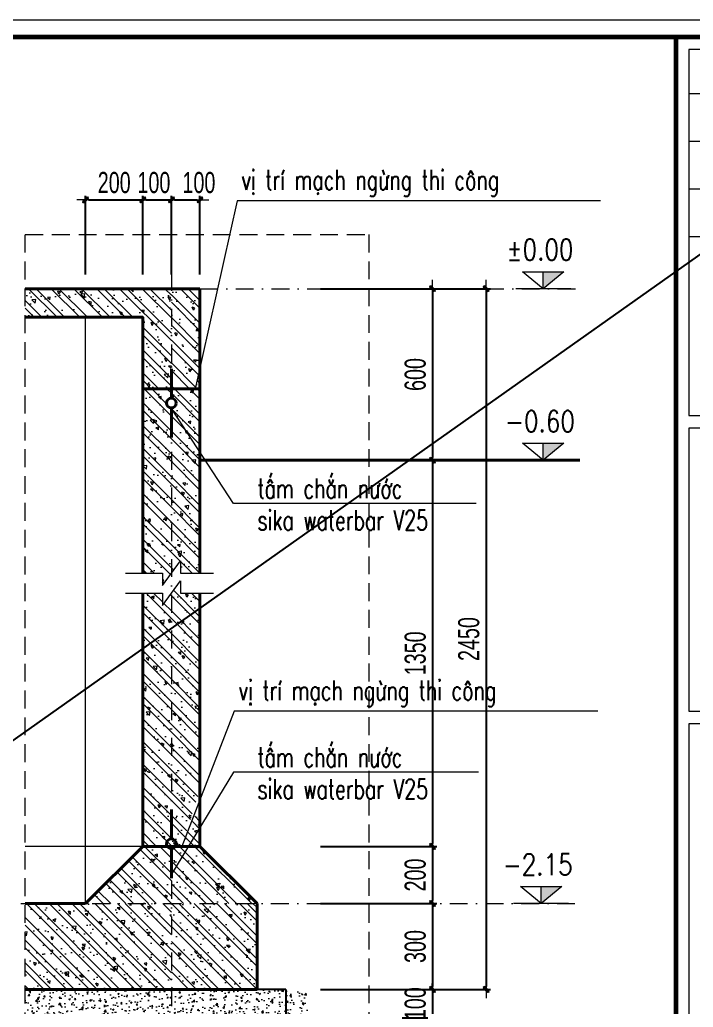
# Model space of a CAD drawing. Extents: x -192823 to 24985, y 78808 to 102574.
# Drawn here: x -122281 to -117570, y 95664 to 102570 of the extents above; entities that cross this region are included whole.
import ezdxf
from ezdxf.enums import TextEntityAlignment as Align

# ---------------------------------------------------------------- set-up
doc = ezdxf.new("R2010")
doc.units = 0
doc.header["$LTSCALE"] = 5
doc.header["$MEASUREMENT"] = 0
doc.header["$PDMODE"] = 3
doc.header["$PDSIZE"] = -5
doc.linetypes.add('DASHDOT', pattern=[1, 0.5, -0.25, 0, -0.25])
doc.linetypes.add('HIDDEN', pattern=[0.375, 0.25, -0.125])
doc.layers.get('0').update_dxf_attribs({"linetype": 'CONTINUOUS', "lineweight": 25})
doc.layers.get('DEFPOINTS').update_dxf_attribs({"linetype": 'CONTINUOUS', "lineweight": 9})
for name, color, linetype, lineweight in [('EG Hatch', 252, 'CONTINUOUS', 9), ('ISO', 153, 'CONTINUOUS', 15), ('Khungten_LCDI', 7, 'CONTINUOUS', 25), ('KICHTHUOC', 167, 'CONTINUOUS', 15), ('LC Dim', 8, 'CONTINUOUS', 18), ('LC Hatch', 252, 'CONTINUOUS', 9), ('LC MANH DUT', 35, 'HIDDEN', 5), ('LC Net dam2', 6, 'CONTINUOUS', 40), ('LC Net manh', 239, 'CONTINUOUS', 5), ('LC Net thay', 7, 'CONTINUOUS', 25), ('LC Net truc', 79, 'DASHDOT', 13), ('LC Text1', 3, 'CONTINUOUS', 20), ('LC Text2', 7, 'CONTINUOUS', 25)]:
    doc.layers.add(name, color=color, linetype=linetype, lineweight=lineweight)
doc.layers.add('KCS_Plotter', color=11, linetype='CONTINUOUS', plot=False)
doc.styles.add('HOATBIF', font='hoatbif.shx', dxfattribs={"width": 0.7})
doc.styles.add('Khungten', font='', dxfattribs={"width": 0.9, "height": 5000})
doc.styles.add('LC 3', font='vnsimli.shx', dxfattribs={"width": 0.75})
doc.styles.add('T1', font='Vnsimli.shx', dxfattribs={"width": 0.8})
doc.styles.add('Title', font='', dxfattribs={"width": 0.8})
doc.styles.get('Khungten').set_extended_font_data('.VnAvantH')
doc.styles.get('Title').set_extended_font_data('.VnBlackH')
doc.linetypes.add('ZIGZAG', pattern='A,0.0001,-0.2,[131,ltypeshp.shx,S=0.2,R=0,X=-0.2,Y=0],-0.4,[131,ltypeshp.shx,S=0.2,R=180,X=0.2,Y=0],-0.2', length=0.8001)
doc.dimstyles.new('1-100(1-50)', dxfattribs={"dimscale": 59, "dimtxt": 2.5, "dimasz": 0.35, "dimexe": 0.5, "dimexo": 0, "dimgap": 0.8, "dimtad": 1, "dimdec": 0, "dimzin": 0, "dimdsep": 46, "dimtxsty": 'HOATBIF', "dimblk1": 'DOT', "dimblk2": 'DOT', "dimsah": 1, "dimcen": -1, "dimdle": 1, "dimclrd": 256, "dimclre": 256, "dimclrt": 4, "dimadec": 3, "dimazin": 2, "dimtfac": 0.333333, "dimtdec": 0, "dimtix": 1, "dimtmove": 2, "dimatfit": 3, "dimldrblk": 'DOT', "dimfxl": 1, "dimtvp": 0.833333, "dimtolj": 1, "dimtzin": 0, "dimarcsym": 0})
pattern_1 = [(140, (6236.72, 8791.52), (18.82564, 215.17805), [22.5, -247.5]), (85, (6236.72, 8791.52), (-225.65764, -41.6254), [18, -198]), (190.4514, (6238.29, 8809.45), (-206.83186, 173.55281), [19.12206, -210.34263]), (136.1842, (6176.72, 8791.52), (49.6557, 320.1723), [33.75, -371.25]), (186.6356, (6180.85, 8818.2), (-292.23536, 280.3988), [28.6831, -315.5139]), (81.1842, (6176.7, 8791.52), (-292.2356, 280.3986), [27, -297]), (111, (6191.72, 8821.52), (120.78567, 179.07212), [22.5, -247.5]), (56, (6191.72, 8821.52), (-217.545, 72.9946), [18, -198]), (161.4514, (6201.78, 8836.44), (-96.75915, 252.0668), [19.12206, -210.34263]), (127.5, (6236.72, 8791.52), (-99.868156, 3.647957), [0, -195.6, 0, -201, 0, -198.75]), (97.5, (6236.72, 8791.52), (-118.32351, 78.92086), [0, -114.6, 0, -191.1, 0, -75.75]), (57.5, (6236.72, 8724.62), (6.76646, 160.14673), [0, -75, 0, -234, 0, -310.5]), (47.5, (6236.72, 8694.62), (-30.0315, 174.95585), [0, -97.5, 0, -155.4, 0, -220.5]), (135, (6236.72, 8791.52), (-79.54951, -79.54951), []), (135, (6236.72, 8844.55), (-79.54951, -79.54951), [])]
pattern_2 = [(140, (6236.72, 75596.6), (18.82564, 215.17805), [22.5, -247.5]), (85, (6236.72, 75596.6), (-225.65764, -41.6254), [18, -198]), (190.4514, (6238.29, 75614.53), (-206.83186, 173.5528), [19.12206, -210.34263]), (136.1842, (6176.72, 75596.6), (49.6557, 320.1723), [33.75, -371.25]), (186.6356, (6180.85, 75623.28), (-292.23536, 280.3988), [28.6831, -315.5139]), (81.1842, (6176.7, 75596.6), (-292.2356, 280.3986), [27, -297]), (111, (6191.72, 75626.6), (120.78567, 179.07212), [22.5, -247.5]), (56, (6191.72, 75626.6), (-217.545, 72.9946), [18, -198]), (161.4514, (6201.78, 75641.52), (-96.75915, 252.0668), [19.12206, -210.34263]), (127.5, (6236.72, 75596.6), (-99.868156, 3.647957), [0, -195.6, 0, -201, 0, -198.75]), (97.5, (6236.72, 75596.6), (-118.32351, 78.92086), [0, -114.6, 0, -191.1, 0, -75.75]), (57.5, (6236.72, 75529.7), (6.76646, 160.14673), [0, -75, 0, -234, 0, -310.5]), (47.5, (6236.72, 75499.7), (-30.0315, 174.95585), [0, -97.5, 0, -155.4, 0, -220.5]), (135, (6236.72, 75596.6), (-79.54951, -79.54951), []), (135, (6236.72, 75649.63), (-79.54951, -79.54951), [])]

# ---------------------------------------------------------------- blocks, each defined once
blk = doc.blocks.new('DOT')
at = {"layer": 'KICHTHUOC'}
blk.add_line((-3, 0), (3, 0), dxfattribs=at)
at = {"layer": 'KICHTHUOC', "color": 4}
blk.add_line((-1, -1), (1, 1), dxfattribs=at)
blk.add_lwpolyline([(0.5, 1), (-1, -0.5), (-0.5, -1), (1, 0.5)], close=True, dxfattribs=at)
blk = doc.blocks.new('*D185')
at = {"layer": 'DEFPOINTS', "color": 0, "transparency": 16777216}
for p in [(-121420.2, 101309.9), (-121820.2, 100788.9), (-121420.2, 100788.9)]:
    blk.add_point(p, dxfattribs=at)
at = {"layer": 'LC Dim', "lineweight": -2, "transparency": 16777216}
for p, q in [((-121820.2, 100788.9), (-121820.2, 101339.4)), ((-121799.5, 101309.9), (-121440.8, 101309.9)), ((-121420.2, 100788.9), (-121420.2, 101339.4))]:
    blk.add_line(p, q, dxfattribs=at)
at = {"layer": 'LC Dim', "lineweight": -2, "transparency": 16777216, "xscale": 20.65, "yscale": 20.65, "zscale": 20.65, "rotation": 180}
blk.add_blockref('DOT', (-121820.2, 101309.9), dxfattribs=at)
at = {"layer": 'LC Dim', "lineweight": -2, "transparency": 16777216, "xscale": 20.65, "yscale": 20.65, "zscale": 20.65}
blk.add_blockref('DOT', (-121420.2, 101309.9), dxfattribs=at)
at = {"layer": 'LC Dim', "color": 4, "transparency": 16777216, "insert": (-121620.2, 101430.8), "char_height": 147.5, "attachment_point": 5, "style": 'HOATBIF'}
blk.add_mtext('\\A1;200', dxfattribs=at)
blk = doc.blocks.new('*D186')
at = {"layer": 'DEFPOINTS', "color": 0, "transparency": 16777216}
for p in [(-121220.2, 101309.9), (-121420.2, 100788.9), (-121220.2, 100788.9)]:
    blk.add_point(p, dxfattribs=at)
at = {"layer": 'LC Dim', "lineweight": -2, "transparency": 16777216}
for p, q in [((-121420.2, 100788.9), (-121420.2, 101339.4)), ((-121399.5, 101309.9), (-121240.8, 101309.9)), ((-121220.2, 100788.9), (-121220.2, 101339.4))]:
    blk.add_line(p, q, dxfattribs=at)
at = {"layer": 'LC Dim', "lineweight": -2, "transparency": 16777216, "xscale": 20.65, "yscale": 20.65, "zscale": 20.65, "rotation": 180}
blk.add_blockref('DOT', (-121420.2, 101309.9), dxfattribs=at)
at = {"layer": 'LC Dim', "lineweight": -2, "transparency": 16777216, "xscale": 20.65, "yscale": 20.65, "zscale": 20.65}
blk.add_blockref('DOT', (-121220.2, 101309.9), dxfattribs=at)
at = {"layer": 'LC Dim', "color": 4, "transparency": 16777216, "insert": (-121342.5, 101430.8), "char_height": 147.5, "attachment_point": 5, "style": 'HOATBIF'}
blk.add_mtext('\\A1;100', dxfattribs=at)
blk = doc.blocks.new('*D187')
at = {"layer": 'DEFPOINTS', "color": 0, "transparency": 16777216}
for p in [(-121020.2, 101309.9), (-121220.2, 100788.9), (-121020.2, 100788.9)]:
    blk.add_point(p, dxfattribs=at)
at = {"layer": 'LC Dim', "lineweight": -2, "transparency": 16777216}
for p, q in [((-121220.2, 100788.9), (-121220.2, 101339.4)), ((-121199.5, 101309.9), (-121040.8, 101309.9)), ((-121020.2, 100788.9), (-121020.2, 101339.4))]:
    blk.add_line(p, q, dxfattribs=at)
at = {"layer": 'LC Dim', "lineweight": -2, "transparency": 16777216, "xscale": 20.65, "yscale": 20.65, "zscale": 20.65, "rotation": 180}
blk.add_blockref('DOT', (-121220.2, 101309.9), dxfattribs=at)
at = {"layer": 'LC Dim', "lineweight": -2, "transparency": 16777216, "xscale": 20.65, "yscale": 20.65, "zscale": 20.65}
blk.add_blockref('DOT', (-121020.2, 101309.9), dxfattribs=at)
at = {"layer": 'LC Dim', "color": 4, "transparency": 16777216, "insert": (-121027.6, 101430.8), "char_height": 147.5, "attachment_point": 5, "style": 'HOATBIF'}
blk.add_mtext('\\A1;100', dxfattribs=at)
blk = doc.blocks.new('*D188')
at = {"layer": 'DEFPOINTS', "color": 0, "transparency": 16777216}
for p in [(-120176.2, 100689.2), (-120176.2, 99489.2), (-119393.1, 99489.2)]:
    blk.add_point(p, dxfattribs=at)
at = {"layer": 'LC Dim', "lineweight": -2, "transparency": 16777216}
for p, q in [((-120176.2, 100689.2), (-119363.6, 100689.2)), ((-119393.1, 100668.5), (-119393.1, 99509.8)), ((-120176.2, 99489.2), (-119363.6, 99489.2))]:
    blk.add_line(p, q, dxfattribs=at)
at = {"layer": 'LC Dim', "lineweight": -2, "transparency": 16777216, "xscale": 20.65, "yscale": 20.65, "zscale": 20.65}
for p, rotation in [((-119393.1, 100689.2), 90), ((-119393.1, 99489.2), 270)]:
    blk.add_blockref('DOT', p, dxfattribs=dict(at, rotation=rotation))
at = {"layer": 'LC Dim', "color": 4, "transparency": 16777216, "insert": (-119514, 100089.2), "char_height": 147.5, "attachment_point": 5, "rotation": 90, "style": 'HOATBIF'}
blk.add_mtext('\\A1;600', dxfattribs=at)
blk = doc.blocks.new('*D189')
at = {"layer": 'DEFPOINTS', "color": 0, "transparency": 16777216}
for p in [(-120176.2, 99489.2), (-120176.2, 96789.2), (-119393.1, 96789.2)]:
    blk.add_point(p, dxfattribs=at)
at = {"layer": 'LC Dim', "lineweight": -2, "transparency": 16777216}
for p, q in [((-120176.2, 99489.2), (-119363.6, 99489.2)), ((-119393.1, 99468.5), (-119393.1, 96809.8)), ((-120176.2, 96789.2), (-119363.6, 96789.2))]:
    blk.add_line(p, q, dxfattribs=at)
at = {"layer": 'LC Dim', "lineweight": -2, "transparency": 16777216, "xscale": 20.65, "yscale": 20.65, "zscale": 20.65}
for p, rotation in [((-119393.1, 99489.2), 90), ((-119393.1, 96789.2), 270)]:
    blk.add_blockref('DOT', p, dxfattribs=dict(at, rotation=rotation))
at = {"layer": 'LC Dim', "color": 4, "transparency": 16777216, "insert": (-119514, 98139.2), "char_height": 147.5, "attachment_point": 5, "rotation": 90, "style": 'HOATBIF'}
blk.add_mtext('\\A1;1350', dxfattribs=at)
blk = doc.blocks.new('*D190')
at = {"layer": 'DEFPOINTS', "color": 0, "transparency": 16777216}
for p in [(-120176.2, 96789.2), (-120176.2, 96389.2), (-119393.1, 96389.2)]:
    blk.add_point(p, dxfattribs=at)
at = {"layer": 'LC Dim', "lineweight": -2, "transparency": 16777216}
for p, q in [((-120176.2, 96789.2), (-119363.6, 96789.2)), ((-119393.1, 96768.5), (-119393.1, 96409.8)), ((-120176.2, 96389.2), (-119363.6, 96389.2))]:
    blk.add_line(p, q, dxfattribs=at)
at = {"layer": 'LC Dim', "lineweight": -2, "transparency": 16777216, "xscale": 20.65, "yscale": 20.65, "zscale": 20.65}
for p, rotation in [((-119393.1, 96789.2), 90), ((-119393.1, 96389.2), 270)]:
    blk.add_blockref('DOT', p, dxfattribs=dict(at, rotation=rotation))
at = {"layer": 'LC Dim', "color": 4, "transparency": 16777216, "insert": (-119514, 96589.2), "char_height": 147.5, "attachment_point": 5, "rotation": 90, "style": 'HOATBIF'}
blk.add_mtext('\\A1;200', dxfattribs=at)
blk = doc.blocks.new('*D191')
at = {"layer": 'DEFPOINTS', "color": 0, "transparency": 16777216}
for p in [(-120176.2, 96389.2), (-120176.2, 95789.2), (-119393.1, 95789.2)]:
    blk.add_point(p, dxfattribs=at)
at = {"layer": 'LC Dim', "lineweight": -2, "transparency": 16777216}
for p, q in [((-120176.2, 96389.2), (-119363.6, 96389.2)), ((-119393.1, 96368.5), (-119393.1, 95809.8)), ((-120176.2, 95789.2), (-119363.6, 95789.2))]:
    blk.add_line(p, q, dxfattribs=at)
at = {"layer": 'LC Dim', "lineweight": -2, "transparency": 16777216, "xscale": 20.65, "yscale": 20.65, "zscale": 20.65}
for p, rotation in [((-119393.1, 96389.2), 90), ((-119393.1, 95789.2), 270)]:
    blk.add_blockref('DOT', p, dxfattribs=dict(at, rotation=rotation))
at = {"layer": 'LC Dim', "color": 4, "transparency": 16777216, "insert": (-119514, 96089.2), "char_height": 147.5, "attachment_point": 5, "rotation": 90, "style": 'HOATBIF'}
blk.add_mtext('\\A1;300', dxfattribs=at)
blk = doc.blocks.new('*D192')
at = {"layer": 'DEFPOINTS', "color": 0, "transparency": 16777216}
for p in [(-120176.2, 95789.2), (-120176.2, 95589.2), (-119393.1, 95589.2)]:
    blk.add_point(p, dxfattribs=at)
at = {"layer": 'LC Dim', "lineweight": -2, "transparency": 16777216}
for p, q in [((-120176.2, 95789.2), (-119363.6, 95789.2)), ((-119393.1, 95809.8), (-119393.1, 95830.5)), ((-119393.1, 95789.2), (-119393.1, 95589.2)), ((-120176.2, 95589.2), (-119363.6, 95589.2)), ((-119393.1, 95568.5), (-119393.1, 95547.9))]:
    blk.add_line(p, q, dxfattribs=at)
at = {"layer": 'LC Dim', "lineweight": -2, "transparency": 16777216, "xscale": 20.65, "yscale": 20.65, "zscale": 20.65}
for p, rotation in [((-119393.1, 95789.2), 270), ((-119393.1, 95589.2), 90)]:
    blk.add_blockref('DOT', p, dxfattribs=dict(at, rotation=rotation))
at = {"layer": 'LC Dim', "color": 4, "transparency": 16777216, "insert": (-119514, 95689.2), "char_height": 147.5, "attachment_point": 5, "rotation": 90, "style": 'HOATBIF'}
blk.add_mtext('\\A1;100', dxfattribs=at)
blk = doc.blocks.new('*D193')
at = {"layer": 'DEFPOINTS', "color": 0, "transparency": 16777216}
for p in [(-120176.2, 100689.2), (-120176.2, 95789.2), (-119018.4, 95789.2)]:
    blk.add_point(p, dxfattribs=at)
at = {"layer": 'LC Dim', "lineweight": -2, "transparency": 16777216}
for p, q in [((-120176.2, 100689.2), (-118988.9, 100689.2)), ((-119018.4, 100668.5), (-119018.4, 95809.8)), ((-120176.2, 95789.2), (-118988.9, 95789.2))]:
    blk.add_line(p, q, dxfattribs=at)
at = {"layer": 'LC Dim', "lineweight": -2, "transparency": 16777216, "xscale": 20.65, "yscale": 20.65, "zscale": 20.65}
for p, rotation in [((-119018.4, 100689.2), 90), ((-119018.4, 95789.2), 270)]:
    blk.add_blockref('DOT', p, dxfattribs=dict(at, rotation=rotation))
at = {"layer": 'LC Dim', "color": 4, "transparency": 16777216, "insert": (-119139.4, 98239.2), "char_height": 147.5, "attachment_point": 5, "rotation": 90, "style": 'HOATBIF'}
blk.add_mtext('\\A1;2450', dxfattribs=at)
blk = doc.blocks.new('Caodo1')
at = {"layer": 'LC Text1'}
blk.add_hatch(color=4, dxfattribs=at).paths.add_polyline_path([(0, 200), (0, 0), (243, 200)])
at = {"layer": 'LC Text1', "color": 4}
for p, q in [((0, 0), (0, 200)), ((324, 0), (-324, 0))]:
    blk.add_line(p, q, dxfattribs=at)
blk.add_lwpolyline([(-243, 200), (243, 200), (0, 0), (0, 0)], close=True, dxfattribs=at)
at = {"layer": 'LC Text1', "color": 4, "style": 'T1', "width": 0.8}
blk.add_attdef('%%P0,00', text='', height=250, dxfattribs=at).set_placement((-39, 460), align=Align.MIDDLE_CENTER)
blk = doc.blocks.new('¸dfsdf')
at = {"layer": 'LC Net dam2'}
for p, q in [((-128456.6, 54683), (-128456.6, 54476.8)), ((-128456.6, 54409.1), (-128456.6, 54203))]:
    blk.add_line(p, q, dxfattribs=at)
blk.add_circle((-128456.6, 54443), 33.9, dxfattribs=at)
blk = doc.blocks.new('lcdi dien')
at = {"layer": 'DEFPOINTS', "lineweight": 0}
blk.add_lwpolyline([(-1200, -14850), (-1200, 14850), (40800, 14850), (40800, -14850)], close=True, dxfattribs=at)
at = {"layer": 'Khungten_LCDI', "color": 5, "lineweight": 60}
blk.add_line((36600, 14650), (36600, -14650), dxfattribs=at)
at = {"layer": 'Khungten_LCDI', "color": 9, "lineweight": 15}
for p, q in [((36750, 13981), (40450, 13981)), ((36750, 13420), (40450, 13420)), ((36750, 12858), (40450, 12858)), ((36750, 12297), (40450, 12297))]:
    blk.add_line(p, q, dxfattribs=at)
at = {"layer": 'Khungten_LCDI', "color": 5, "lineweight": 60}
blk.add_lwpolyline([(0, -14650), (0, 14650), (40600, 14650), (40600, -14650)], close=True, dxfattribs=at)
at = {"layer": 'Khungten_LCDI', "color": 9, "lineweight": 15}
for points in [[(36750, 10190), (40450, 10190), (40450, 14500), (36750, 14500)], [(36750, 6712), (40450, 6712), (40450, 10040), (36750, 10040)], [(36750, 2587), (40450, 2587), (40450, 6562), (36750, 6562)]]:
    blk.add_lwpolyline(points, close=True, dxfattribs=at)
at = {"color": 7, "style": 'Khungten', "width": 0.8}
for tag, p in [('REVISION', (39499, -10746)), ('NGAYHT', (39546, -11609))]:
    blk.add_attdef(tag, text='', height=200, dxfattribs=at).set_placement(p, align=Align.CENTER)
at = {"layer": 'LC Text1', "style": 'Title', "width": 1.485915}
for tag, p, p2 in [('TENBANVE1', (36913, -8886), (40339, -8886)), ('TENBANVE2', (36913, -9562), (40339, -9562))]:
    blk.add_attdef(tag, text='', height=250, dxfattribs=at).set_placement(p, p2, align=Align.FIT)
at = {"layer": 'LC Text1', "style": 'Title', "width": 0.7}
blk.add_attdef('SOBANVE', text='', height=250, dxfattribs=at).set_placement((39562, -13896), align=Align.CENTER)

msp = doc.modelspace()

# ---------------------------------------------------------------- hatches: boundary and pattern name
at = {"layer": 'EG Hatch'}
h = msp.add_hatch(dxfattribs=at)
h.set_pattern_fill('AR-CONC', color=256, scale=15, style=0)
h.set_pattern_definition([(50, (-28071.13, 38111.055), (107.58903, -9.41282), [11.25, -123.75]), (355, (-28071.13, 38111.06), (-20.8127, 112.82882), [9, -99]), (100.4514, (-28062.17, 38110.27), (86.77641, 103.41593), [9.56103, -105.17132]), (46.1842, (-28071.13, 38141.06), (160.08616, -24.82785), [16.875, -185.625]), (96.6356, (-28057.8, 38138.99), (140.1994, 146.11768), [14.34154, -157.75695]), (351.1842, (-28071.13, 38141.06), (140.1993, 146.1178), [13.5, -148.5]), (21, (-28056.13, 38133.555), (89.53606, -60.392834), [11.25, -123.75]), (326, (-28056.13, 38133.56), (36.4973, 108.77251), [9, -99]), (71.4514, (-28048.67, 38128.52), (126.03339, 48.37957), [9.56103, -105.17132]), (37.5, (-28071.134, 38111.055), (1.823978, 49.934078), [0, -97.8, 0, -100.5, 0, -99.375]), (7.5, (-28071.134, 38111.055), (39.46043, 59.161757), [0, -57.3, 0, -95.55, 0, -37.875]), (327.5, (-28104.584, 38111.055), (80.073365, -3.383231), [0, -37.5, 0, -117, 0, -155.25]), (317.5, (-28119.584, 38111.055), (87.477925, 15.015747), [0, -48.75, 0, -77.7, 0, -110.25])])
h.paths.add_polyline_path([(-120270.2, 95789.2), (-120520.2, 95789.2), (-122243.1, 95789.2), (-122243.1, 95589.2), (-120270.2, 95589.2)])
at = {"layer": 'LC Hatch'}
h = msp.add_hatch(dxfattribs=at)
h.set_pattern_fill('BTCT', color=256, scale=30, angle=90)
h.set_pattern_definition([(140, (6286.72, 75596.6), (18.82564, 215.17805), [22.5, -247.5]), (85, (6286.72, 75596.6), (-225.65764, -41.6254), [18, -198]), (190.4514, (6288.29, 75614.53), (-206.83186, 173.5528), [19.12206, -210.34263]), (136.1842, (6226.72, 75596.6), (49.6557, 320.1723), [33.75, -371.25]), (186.6356, (6230.85, 75623.28), (-292.23536, 280.3988), [28.6831, -315.5139]), (81.1842, (6226.7, 75596.6), (-292.2356, 280.3986), [27, -297]), (111, (6241.72, 75626.6), (120.78567, 179.07212), [22.5, -247.5]), (56, (6241.72, 75626.6), (-217.545, 72.9946), [18, -198]), (161.4514, (6251.78, 75641.52), (-96.75915, 252.0668), [19.12206, -210.34263]), (127.5, (6286.72, 75596.6), (-99.868156, 3.647957), [0, -195.6, 0, -201, 0, -198.75]), (97.5, (6286.72, 75596.6), (-118.32351, 78.92086), [0, -114.6, 0, -191.1, 0, -75.75]), (57.5, (6286.72, 75529.7), (6.76646, 160.14673), [0, -75, 0, -234, 0, -310.5]), (47.5, (6286.72, 75499.7), (-30.0315, 174.95585), [0, -97.5, 0, -155.4, 0, -220.5]), (135, (6286.72, 75596.6), (-79.54951, -79.54951), []), (135, (6286.72, 75649.63), (-79.54951, -79.54951), [])])
h.paths.add_polyline_path([(-122243.1, 100689.2), (-122243.1, 100489.2), (-121420.2, 100489.2), (-121420.2, 99989.2), (-121220.2, 99989.2), (-121220.2, 100129.2), (-121220.2, 100689.2)])
h = msp.add_hatch(dxfattribs=at)
h.set_pattern_fill('BTCT', color=256, scale=30, angle=90)
h.set_pattern_definition(pattern_2)
h.paths.add_polyline_path([(-121020.2, 100689.2), (-121220.2, 100689.2), (-121220.2, 99989.2), (-121053.2, 99989.2), (-121020.2, 100137.5)])
h = msp.add_hatch(dxfattribs=at)
h.set_pattern_fill('BTCT', color=256, scale=30, angle=90)
h.set_pattern_definition([(140, (6186.72, 75596.6), (18.82564, 215.17805), [22.5, -247.5]), (85, (6186.72, 75596.6), (-225.65764, -41.6254), [18, -198]), (190.4514, (6188.29, 75614.53), (-206.83186, 173.5528), [19.12206, -210.34263]), (136.1842, (6126.72, 75596.6), (49.6557, 320.1723), [33.75, -371.25]), (186.6356, (6130.85, 75623.28), (-292.23536, 280.3988), [28.6831, -315.5139]), (81.1842, (6126.7, 75596.6), (-292.2356, 280.3986), [27, -297]), (111, (6141.72, 75626.6), (120.78567, 179.07212), [22.5, -247.5]), (56, (6141.72, 75626.6), (-217.545, 72.9946), [18, -198]), (161.4514, (6151.78, 75641.52), (-96.75915, 252.0668), [19.12206, -210.34263]), (127.5, (6186.72, 75596.6), (-99.868156, 3.647957), [0, -195.6, 0, -201, 0, -198.75]), (97.5, (6186.72, 75596.6), (-118.32351, 78.92086), [0, -114.6, 0, -191.1, 0, -75.75]), (57.5, (6186.72, 75529.7), (6.76646, 160.14673), [0, -75, 0, -234, 0, -310.5]), (47.5, (6186.72, 75499.7), (-30.0315, 174.95585), [0, -97.5, 0, -155.4, 0, -220.5]), (135, (6186.72, 75596.6), (-79.54951, -79.54951), []), (135, (6186.72, 75649.63), (-79.54951, -79.54951), [])])
h.paths.add_polyline_path([(-121020.2, 100137.5), (-121053.2, 99989.2), (-121020.2, 99989.2)])
h = msp.add_hatch(dxfattribs=at)
h.set_pattern_fill('BTCT', color=256, scale=30, angle=90)
h.set_pattern_definition(pattern_2)
h.paths.add_polyline_path([(-121420.2, 98699.1), (-121282.8, 98699.1), (-121282.8, 98613.1), (-121220.2, 98699.1), (-121220.2, 99855.3, -0.414214), (-121254, 99889.2, -0.414214), (-121220.2, 99923.1), (-121220.2, 99989.2), (-121420.2, 99989.2)])
h = msp.add_hatch(dxfattribs=at)
h.set_pattern_fill('BTCT', color=256, scale=30, angle=90)
h.set_pattern_definition(pattern_2)
h.paths.add_polyline_path([(-121220.2, 99855.3), (-121220.2, 99852.3), (-121020.2, 99545.7), (-121020.2, 99989.2), (-121220.2, 99989.2), (-121220.2, 99923.1, -0.414214), (-121186.3, 99889.2, -0.414214)])
h = msp.add_hatch(dxfattribs=at)
h.set_pattern_fill('BTCT', color=256, scale=30, angle=90)
h.set_pattern_definition(pattern_2)
h.paths.add_polyline_path([(-121220.2, 98699.1), (-121157.5, 98785.1), (-121157.5, 98699.1), (-121020.2, 98699.1), (-121020.2, 99545.7), (-121220.2, 99852.3), (-121220.2, 99649.2)])
h = msp.add_hatch(dxfattribs=at)
h.set_pattern_fill('BTCT', color=256, scale=30, angle=90)
h.set_pattern_definition(pattern_1)
edge = h.paths.add_edge_path()
edge.add_line((-121157.5, 98646.2), (-121220.2, 98560.2))
edge.add_line((-121220.2, 98560.2), (-121220.2, 96841.2))
edge.add_arc((-121223, 96802.4), 39, -19.75931, 85.85081, ccw=False)
edge.add_line((-121186.3, 96789.2), (-121148.1, 96789.2))
edge.add_line((-121148.1, 96789.2), (-121020.2, 97183.7))
edge.add_line((-121020.2, 97183.7), (-121020.2, 98560.2))
edge.add_line((-121020.2, 98560.2), (-121157.5, 98560.2))
edge.add_line((-121157.5, 98560.2), (-121157.5, 98646.2))
h = msp.add_hatch(dxfattribs=at)
h.set_pattern_fill('BTCT', color=256, scale=30, angle=90)
h.set_pattern_definition(pattern_1)
h.paths.add_polyline_path([(-121282.8, 98560.2), (-121420.2, 98560.2), (-121420.2, 96789.2), (-121220.2, 96789.2), (-121220.2, 98560.2), (-121282.8, 98474.2)])
h = msp.add_hatch(dxfattribs=at)
h.set_pattern_fill('BTCT', color=256, scale=30, angle=90)
h.set_pattern_definition(pattern_1)
h.paths.add_polyline_path([(-121020.2, 97083.7), (-121148.1, 96789.2), (-121082.8, 96789.2), (-121020.2, 96877.4)])
h = msp.add_hatch(dxfattribs=at)
h.set_pattern_fill('BTCT', color=256, scale=30, angle=90)
h.set_pattern_definition(pattern_1)
h.paths.add_polyline_path([(-121020.2, 96789.2), (-121020.2, 96923.5), (-121102.1, 96789.2)])
h = msp.add_hatch(dxfattribs=at)
h.set_pattern_fill('BTCT', color=256, scale=30, angle=90)
h.set_pattern_definition([(140, (6286.72, 75796.6), (18.82564, 215.17805), [22.5, -247.5]), (85, (6286.72, 75796.6), (-225.65764, -41.6254), [18, -198]), (190.4514, (6288.29, 75814.53), (-206.83186, 173.5528), [19.12206, -210.34263]), (136.1842, (6226.72, 75796.6), (49.6557, 320.1723), [33.75, -371.25]), (186.6356, (6230.85, 75823.28), (-292.23536, 280.3988), [28.6831, -315.5139]), (81.1842, (6226.7, 75796.6), (-292.2356, 280.3986), [27, -297]), (111, (6241.72, 75826.6), (120.78567, 179.07212), [22.5, -247.5]), (56, (6241.72, 75826.6), (-217.545, 72.9946), [18, -198]), (161.4514, (6251.78, 75841.52), (-96.75915, 252.0668), [19.12206, -210.34263]), (127.5, (6286.72, 75796.6), (-99.868156, 3.647957), [0, -195.6, 0, -201, 0, -198.75]), (97.5, (6286.72, 75796.6), (-118.32351, 78.92086), [0, -114.6, 0, -191.1, 0, -75.75]), (57.5, (6286.72, 75729.7), (6.76646, 160.14673), [0, -75, 0, -234, 0, -310.5]), (47.5, (6286.72, 75699.7), (-30.0315, 174.95585), [0, -97.5, 0, -155.4, 0, -220.5]), (135, (6286.72, 75796.6), (-79.54951, -79.54951), []), (135, (6286.72, 75849.63), (-79.54951, -79.54951), [])])
h.paths.add_polyline_path([(-121220.2, 96389.2), (-121220.2, 96773.5, -0.25633), (-121248.7, 96789.2), (-121420.2, 96789.2), (-121820.2, 96389.2)])
h = msp.add_hatch(dxfattribs=at)
h.set_pattern_fill('BTCT', color=256, scale=30, angle=90)
h.set_pattern_definition(pattern_1)
h.paths.add_polyline_path([(-121220.2, 96623.1, -0.137808), (-121202.5, 96618.1), (-121067, 96789.2), (-121220.2, 96789.2)])
h = msp.add_hatch(dxfattribs=at)
h.set_pattern_fill('BTCT', color=256, scale=30, angle=90)
h.set_pattern_definition(pattern_1)
h.paths.add_polyline_path([(-121020.2, 96789.2), (-121102.1, 96789.2), (-121220.2, 96595.8), (-121220.2, 96567.4), (-121220.2, 96389.2), (-120620.2, 96389.2)])
h = msp.add_hatch(dxfattribs=at)
h.set_pattern_fill('BTCT', color=256, scale=30, angle=90)
h.set_pattern_definition([(140, (6286.72, 75896.6), (18.82564, 215.17805), [22.5, -247.5]), (85, (6286.72, 75896.6), (-225.65764, -41.6254), [18, -198]), (190.4514, (6288.29, 75914.53), (-206.83186, 173.5528), [19.12206, -210.34263]), (136.1842, (6226.72, 75896.6), (49.6557, 320.1723), [33.75, -371.25]), (186.6356, (6230.85, 75923.28), (-292.23536, 280.3988), [28.6831, -315.5139]), (81.1842, (6226.7, 75896.6), (-292.2356, 280.3986), [27, -297]), (111, (6241.72, 75926.6), (120.78567, 179.07212), [22.5, -247.5]), (56, (6241.72, 75926.6), (-217.545, 72.9946), [18, -198]), (161.4514, (6251.78, 75941.52), (-96.75915, 252.0668), [19.12206, -210.34263]), (127.5, (6286.72, 75896.6), (-99.868156, 3.647957), [0, -195.6, 0, -201, 0, -198.75]), (97.5, (6286.72, 75896.6), (-118.32351, 78.92086), [0, -114.6, 0, -191.1, 0, -75.75]), (57.5, (6286.72, 75829.7), (6.76646, 160.14673), [0, -75, 0, -234, 0, -310.5]), (47.5, (6286.72, 75799.7), (-30.0315, 174.95585), [0, -97.5, 0, -155.4, 0, -220.5]), (135, (6286.72, 75896.6), (-79.54951, -79.54951), []), (135, (6286.72, 75949.63), (-79.54951, -79.54951), [])])
h.paths.add_polyline_path([(-122243.1, 96389.2), (-122243.1, 95789.2), (-121220.2, 95789.2), (-121220.2, 96389.2)])
h = msp.add_hatch(dxfattribs=at)
h.set_pattern_fill('BTCT', color=256, scale=30, angle=90)
h.set_pattern_definition([(140, (6186.72, 75896.6), (18.82564, 215.17805), [22.5, -247.5]), (85, (6186.72, 75896.6), (-225.65764, -41.6254), [18, -198]), (190.4514, (6188.29, 75914.53), (-206.83186, 173.5528), [19.12206, -210.34263]), (136.1842, (6126.72, 75896.6), (49.6557, 320.1723), [33.75, -371.25]), (186.6356, (6130.85, 75923.28), (-292.23536, 280.3988), [28.6831, -315.5139]), (81.1842, (6126.7, 75896.6), (-292.2356, 280.3986), [27, -297]), (111, (6141.72, 75926.6), (120.78567, 179.07212), [22.5, -247.5]), (56, (6141.72, 75926.6), (-217.545, 72.9946), [18, -198]), (161.4514, (6151.78, 75941.52), (-96.75915, 252.0668), [19.12206, -210.34263]), (127.5, (6186.72, 75896.6), (-99.868156, 3.647957), [0, -195.6, 0, -201, 0, -198.75]), (97.5, (6186.72, 75896.6), (-118.32351, 78.92086), [0, -114.6, 0, -191.1, 0, -75.75]), (57.5, (6186.72, 75829.7), (6.76646, 160.14673), [0, -75, 0, -234, 0, -310.5]), (47.5, (6186.72, 75799.7), (-30.0315, 174.95585), [0, -97.5, 0, -155.4, 0, -220.5]), (135, (6186.72, 75896.6), (-79.54951, -79.54951), []), (135, (6186.72, 75949.63), (-79.54951, -79.54951), [])])
h.paths.add_polyline_path([(-120620.2, 95789.2), (-120620.2, 96389.2), (-121220.2, 96389.2), (-121220.2, 95789.2)])

# ---------------------------------------------------------------- linework, layer by layer
at = {"layer": 'ISO', "elevation": 0}
for points in [[(-118217.5, 101304.4), (-120760.4, 101304.4), (-121053.2, 99989.2)], [(-119087.5, 99186.7), (-120785.9, 99186.7), (-121220.2, 99852.3)], [(-119072.8, 97307.3), (-120785.9, 97307.3), (-121220.2, 96595.8)]]:
    msp.add_lwpolyline(points, dxfattribs=at)
at = {"layer": 'ISO'}
for points in [[(-121540.1, 98699.1), (-121282.8, 98699.1), (-121282.8, 98613.1), (-121157.5, 98785.1), (-121157.5, 98699.1), (-120926.5, 98699.1)], [(-121540.1, 98560.2), (-121282.8, 98560.2), (-121282.8, 98474.2), (-121157.5, 98646.2), (-121157.5, 98560.2), (-120926.5, 98560.2)], [(-118237.6, 97735.3), (-120780.6, 97735.3), (-121148.1, 96789.2)]]:
    msp.add_lwpolyline(points, dxfattribs=at)
at = {"layer": 'KCS_Plotter'}
msp.add_line((-140149.1, 84928.2), (-115203.6, 102568.2), dxfattribs=at)
at = {"layer": 'LC MANH DUT', "ltscale": 100}
msp.add_lwpolyline([(-122243.1, 101067.4), (-119838.5, 101067.4), (-119838.5, 95316.2), (-122243.1, 95316.2)], close=True, dxfattribs=at)
at = {"layer": 'LC Net dam2'}
for p, q in [((-121020.2, 100689.2), (-122243.1, 100689.2)), ((-121020.2, 98699.1), (-121020.2, 100689.2)), ((-121420.2, 99989.2), (-121420.2, 98699.1)), ((-121020.2, 99489.2), (-118362.3, 99489.2)), ((-121420.2, 98560.2), (-121420.2, 96789.2)), ((-121020.2, 96789.2), (-121020.2, 98560.2)), ((-121820.2, 96389.2), (-121420.2, 96789.2)), ((-121020.2, 96789.2), (-120620.2, 96389.2)), ((-121820.2, 96389.2), (-122243.1, 96389.2)), ((-120620.2, 96389.2), (-120620.2, 95789.2)), ((-120620.2, 95789.2), (-122243.1, 95789.2))]:
    msp.add_line(p, q, dxfattribs=at)
at = {"layer": 'LC Net dam2', "linetype": 'ZIGZAG', "ltscale": 20}
for p, q in [((-121020.2, 99989.2), (-121420.2, 99989.2)), ((-121020.2, 96789.2), (-121420.2, 96789.2))]:
    msp.add_line(p, q, dxfattribs=at)
at = {"layer": 'LC Net dam2'}
msp.add_lwpolyline([(-122243.1, 100489.2), (-121420.2, 100489.2), (-121420.2, 99989.2)], dxfattribs=at)
at = {"layer": 'LC Net manh'}
for p, q in [((-121820.2, 96389.2), (-121820.2, 100489.2)), ((-121420.2, 96789.2), (-122243.1, 96789.2))]:
    msp.add_line(p, q, dxfattribs=at)
at = {"layer": 'LC Net thay'}
for q in [(-120620.2, 95789.2), (-120420.2, 95589.2)]:
    msp.add_line((-120420.2, 95789.2), q, dxfattribs=at)
at = {"layer": 'LC Net truc', "ltscale": 50}
for p, q in [((-121220.2, 101299.3), (-121220.2, 94954.9)), ((-121020.2, 100689.2), (-118362.3, 100689.2)), ((-122524.3, 96389.2), (-118362.3, 96389.2))]:
    msp.add_line(p, q, dxfattribs=at)

# ---------------------------------------------------------------- block references
at = {"layer": 'LC Net thay', "xscale": 0.594, "yscale": 0.594, "zscale": 0.594}
msp.add_blockref('lcdi dien', (-139431.2, 93749.1), dxfattribs=at)
at = {"layer": 'LC Net truc'}
for p in [(7236.5, 45446.2), (7236.5, 42364.4)]:
    msp.add_blockref('¸dfsdf', p, dxfattribs=at)
at = {"layer": 'LC Text1'}
ref = msp.add_blockref('Caodo1', (-118618.6, 100689.2), dxfattribs=dict(at, xscale=0.593939378536651, yscale=0.593939378536651, zscale=0.593939378536651))
ref.add_attrib('%%P0,00', '%%P0.00', dxfattribs={"layer": 'LC Text2', "color": 4, "height": 148.48, "style": 'T1', "width": 0.8}).set_placement((-118641.7, 100962.1), align=Align.MIDDLE_CENTER)
ref = msp.add_blockref('Caodo1', (-118618.6, 99489.2), dxfattribs=dict(at, xscale=0.593939378536651, yscale=0.593939378536651, zscale=0.593939378536651))
ref.add_attrib('%%P0,00', '-0.60', dxfattribs={"layer": 'LC Text2', "color": 4, "height": 148.48, "style": 'T1', "width": 0.8}).set_placement((-118641.7, 99762.1), align=Align.MIDDLE_CENTER)
ref = msp.add_blockref('Caodo1', (-118634.1, 96389.2), dxfattribs=dict(at, xscale=0.593939378536651, yscale=0.593939378536651, zscale=0.593939378536651))
ref.add_attrib('%%P0,00', '-2.15', dxfattribs={"layer": 'LC Text2', "color": 4, "height": 148.48, "style": 'T1', "width": 0.8}).set_placement((-118657.3, 96662.1), align=Align.MIDDLE_CENTER)

# ---------------------------------------------------------------- texts
at = {"layer": 'LC Text1', "color": 3, "style": 'LC 3', "width": 0.7}
for s, p in [('vÞ trÝ m¹ch ngõng thi c«ng', (-120730.6, 101380.3, 0)), ('tÊm ch¾n n\xadíc', (-120618.2, 99223.3, 0)), ('sika waterbar V25', (-120618.2, 99000.4, 0)), ('vÞ trÝ m¹ch ngõng thi c«ng', (-120750.8, 97811.1)), ('tÊm ch¾n n\xadíc', (-120618.2, 97343.9, 0)), ('sika waterbar V25', (-120618.2, 97121, 0))]:
    msp.add_text(s, height=139.123, dxfattribs=at).set_placement(p)

# ---------------------------------------------------------------- dimensions: what is measured, and where the dimension line sits
at = {"layer": 'LC Dim'}
dim = msp.add_linear_dim(base=(-121420.2, 101309.9), p1=(-121820.2, 100788.9), p2=(-121420.2, 100788.9), dimstyle='1-100(1-50)', override={"dimlfac": 0.5, "dimfxl": 0.5, "dimarcsym": 1}, dxfattribs=at)
dim.commit()
dim.dimension.update_dxf_attribs({"geometry": '*D185', "text_midpoint": (-121620.2, 101430.8)})
for base, p1, p2, picture, middle in [((-121220.2, 101309.9), (-121420.2, 100788.9), (-121220.2, 100788.9), '*D186', (-121342.5, 101430.8)), ((-121020.2, 101309.9), (-121220.2, 100788.9), (-121020.2, 100788.9), '*D187', (-121027.6, 101430.8))]:
    dim = msp.add_linear_dim(base=base, p1=p1, p2=p2, dimstyle='1-100(1-50)', override={"dimlfac": 0.5, "dimfxl": 0.5, "dimarcsym": 1}, dxfattribs=at)
    dim.commit()
    dim.dimension.update_dxf_attribs({"geometry": picture, "text_midpoint": middle, "dimtype": 160})
for base, p1, p2, picture, middle in [((-119393.1, 99489.2), (-120176.2, 100689.2), (-120176.2, 99489.2), '*D188', (-119514, 100089.2)), ((-119393.1, 96389.2), (-120176.2, 96789.2), (-120176.2, 96389.2), '*D190', (-119514, 96589.2)), ((-119393.1, 95789.2), (-120176.2, 96389.2), (-120176.2, 95789.2), '*D191', (-119514, 96089.2)), ((-119393.1, 95589.2), (-120176.2, 95789.2), (-120176.2, 95589.2), '*D192', (-119514, 95689.2))]:
    dim = msp.add_linear_dim(base=base, p1=p1, p2=p2, angle=90, dimstyle='1-100(1-50)', override={"dimlfac": 0.5, "dimfxl": 0.5, "dimarcsym": 1}, dxfattribs=at)
    dim.commit()
    dim.dimension.update_dxf_attribs({"geometry": picture, "text_midpoint": middle})
dim = msp.add_linear_dim(base=(-119018.4, 95789.2), p1=(-120176.2, 100689.2), p2=(-120176.2, 95789.2), angle=90, text='2450', dimstyle='1-100(1-50)', override={"dimlfac": 0.5, "dimfxl": 0.5, "dimarcsym": 1}, dxfattribs=at)
dim.commit()
dim.dimension.update_dxf_attribs({"geometry": '*D193', "text_midpoint": (-119139.4, 98239.2), "dimtype": 160})
dim = msp.add_linear_dim(base=(-119393.1, 96789.2), p1=(-120176.2, 99489.2), p2=(-120176.2, 96789.2), angle=90, text='1350', dimstyle='1-100(1-50)', override={"dimlfac": 0.5, "dimfxl": 0.5, "dimarcsym": 1}, dxfattribs=at)
dim.commit()
dim.dimension.update_dxf_attribs({"geometry": '*D189', "text_midpoint": (-119514, 98139.2)})

doc.saveas('drawing.dxf')
